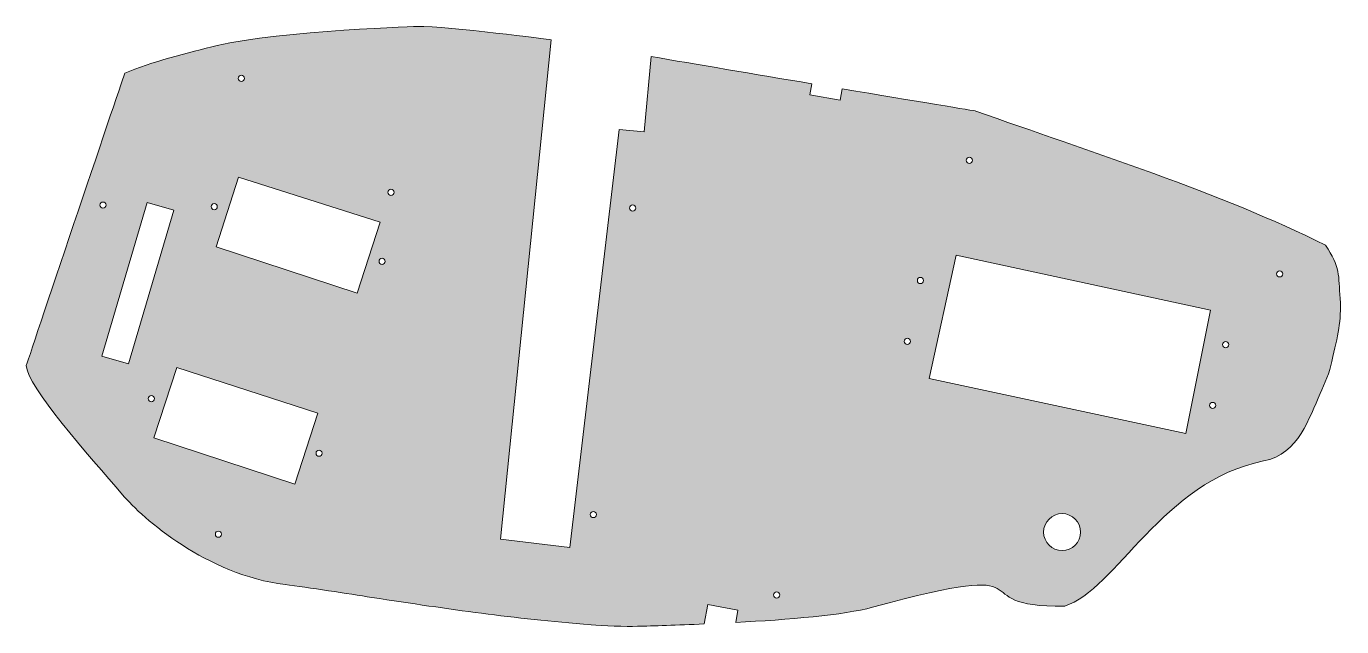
# Model space of a CAD drawing. Header units: millimetres. Extents: x 254 to 468, y -162 to -64.
import ezdxf

# ---------------------------------------------------------------- set-up
doc = ezdxf.new("R2010")
doc.units = ezdxf.units.MM
doc.header["$MEASUREMENT"] = 0
doc.layers.add('Raven', color=7, linetype='Continuous', lineweight=0)

msp = doc.modelspace()

# ---------------------------------------------------------------- hatches: boundary and pattern name
at = {"layer": 'Raven', "transparency": 33554687}
h = msp.add_hatch(color=6, dxfattribs=at)
edge = h.paths.add_edge_path()
edge.add_spline(control_points=[(458.04, -104.92), (457.76, -104.92), (457.54, -104.69), (457.54, -104.42), (457.54, -104.14), (457.76, -103.92), (458.04, -103.92), (458.31, -103.92), (458.54, -104.14), (458.54, -104.42), (458.54, -104.69), (458.31, -104.92), (458.04, -104.92)], knot_values=[0, 0, 0, 0, 1, 1, 1, 2, 2, 2, 3, 3, 3, 4, 4, 4, 4], degree=3, periodic=0)
edge = h.paths.add_edge_path()
edge.add_spline(control_points=[(449.26, -116.4), (448.99, -116.4), (448.76, -116.17), (448.76, -115.9), (448.76, -115.62), (448.99, -115.4), (449.26, -115.4), (449.54, -115.4), (449.76, -115.62), (449.76, -115.9), (449.76, -116.17), (449.54, -116.4), (449.26, -116.4)], knot_values=[0, 0, 0, 0, 1, 1, 1, 2, 2, 2, 3, 3, 3, 4, 4, 4, 4], degree=3, periodic=0)
edge = h.paths.add_edge_path()
edge.add_spline(control_points=[(447.15, -126.27), (446.87, -126.27), (446.65, -126.05), (446.65, -125.77), (446.65, -125.5), (446.87, -125.27), (447.15, -125.27), (447.42, -125.27), (447.65, -125.5), (447.65, -125.77), (447.65, -126.05), (447.42, -126.27), (447.15, -126.27)], knot_values=[0, 0, 0, 0, 1, 1, 1, 2, 2, 2, 3, 3, 3, 4, 4, 4, 4], degree=3, periodic=0)
edge = h.paths.add_edge_path()
edge.add_spline(control_points=[(401.1, -121.42), (401.1, -121.42), (405.49, -101.38), (405.49, -101.38), (405.49, -101.38), (446.82, -110.3), (446.82, -110.3), (446.82, -110.3), (442.77, -130.32), (442.77, -130.32), (442.77, -130.32), (401.1, -121.42), (401.1, -121.42)], knot_values=[0, 0, 0, 0, 1, 1, 1, 2, 2, 2, 3, 3, 3, 4, 4, 4, 4], degree=3, periodic=0)
edge = h.paths.add_edge_path()
edge.add_spline(control_points=[(422.7, -149.33), (421.04, -149.33), (419.7, -147.99), (419.7, -146.33), (419.7, -144.68), (421.04, -143.33), (422.7, -143.33), (424.36, -143.33), (425.7, -144.68), (425.7, -146.33), (425.7, -147.99), (424.36, -149.33), (422.7, -149.33)], knot_values=[0, 0, 0, 0, 1, 1, 1, 2, 2, 2, 3, 3, 3, 4, 4, 4, 4], degree=3, periodic=0)
edge = h.paths.add_edge_path()
edge.add_spline(control_points=[(399.7, -105.99), (399.42, -105.99), (399.2, -105.76), (399.2, -105.49), (399.2, -105.21), (399.42, -104.99), (399.7, -104.99), (399.97, -104.99), (400.2, -105.21), (400.2, -105.49), (400.2, -105.76), (399.97, -105.99), (399.7, -105.99)], knot_values=[0, 0, 0, 0, 1, 1, 1, 2, 2, 2, 3, 3, 3, 4, 4, 4, 4], degree=3, periodic=0)
edge = h.paths.add_edge_path()
edge.add_spline(control_points=[(397.58, -115.87), (397.3, -115.87), (397.08, -115.64), (397.08, -115.37), (397.08, -115.09), (397.3, -114.87), (397.58, -114.87), (397.86, -114.87), (398.08, -115.09), (398.08, -115.37), (398.08, -115.64), (397.86, -115.87), (397.58, -115.87)], knot_values=[0, 0, 0, 0, 1, 1, 1, 2, 2, 2, 3, 3, 3, 4, 4, 4, 4], degree=3, periodic=0)
edge = h.paths.add_edge_path()
edge.add_spline(control_points=[(407.63, -85.48), (407.9, -85.48), (408.13, -85.7), (408.13, -85.98), (408.13, -86.26), (407.9, -86.48), (407.63, -86.48), (407.35, -86.48), (407.13, -86.26), (407.13, -85.98), (407.13, -85.7), (407.35, -85.48), (407.63, -85.48)], knot_values=[0, 0, 0, 0, 1, 1, 1, 2, 2, 2, 3, 3, 3, 4, 4, 4, 4], degree=3, periodic=0)
edge = h.paths.add_edge_path()
edge.add_spline(control_points=[(376.36, -157.04), (376.09, -157.04), (375.86, -156.82), (375.86, -156.54), (375.86, -156.27), (376.09, -156.04), (376.36, -156.04), (376.64, -156.04), (376.86, -156.27), (376.86, -156.54), (376.86, -156.82), (376.64, -157.04), (376.36, -157.04)], knot_values=[0, 0, 0, 0, 1, 1, 1, 2, 2, 2, 3, 3, 3, 4, 4, 4, 4], degree=3, periodic=0)
edge = h.paths.add_edge_path()
edge.add_spline(control_points=[(352.97, -94.23), (352.69, -94.23), (352.47, -94.01), (352.47, -93.73), (352.47, -93.46), (352.69, -93.23), (352.97, -93.23), (353.24, -93.23), (353.47, -93.46), (353.47, -93.73), (353.47, -94.01), (353.24, -94.23), (352.97, -94.23)], knot_values=[0, 0, 0, 0, 1, 1, 1, 2, 2, 2, 3, 3, 3, 4, 4, 4, 4], degree=3, periodic=0)
edge = h.paths.add_edge_path()
edge.add_spline(control_points=[(346.57, -143.98), (346.3, -143.98), (346.07, -143.75), (346.07, -143.48), (346.07, -143.2), (346.3, -142.98), (346.57, -142.98), (346.85, -142.98), (347.07, -143.2), (347.07, -143.48), (347.07, -143.75), (346.85, -143.98), (346.57, -143.98)], knot_values=[0, 0, 0, 0, 1, 1, 1, 2, 2, 2, 3, 3, 3, 4, 4, 4, 4], degree=3, periodic=0)
edge = h.paths.add_edge_path()
edge.add_spline(control_points=[(313.72, -91.67), (313.44, -91.67), (313.22, -91.44), (313.22, -91.17), (313.22, -90.89), (313.44, -90.67), (313.72, -90.67), (313.99, -90.67), (314.22, -90.89), (314.22, -91.17), (314.22, -91.44), (313.99, -91.67), (313.72, -91.67)], knot_values=[0, 0, 0, 0, 1, 1, 1, 2, 2, 2, 3, 3, 3, 4, 4, 4, 4], degree=3, periodic=0)
edge = h.paths.add_edge_path()
edge.add_spline(control_points=[(312.28, -102.88), (312, -102.88), (311.78, -102.66), (311.78, -102.38), (311.78, -102.11), (312, -101.88), (312.28, -101.88), (312.55, -101.88), (312.78, -102.11), (312.78, -102.38), (312.78, -102.66), (312.55, -102.88), (312.28, -102.88)], knot_values=[0, 0, 0, 0, 1, 1, 1, 2, 2, 2, 3, 3, 3, 4, 4, 4, 4], degree=3, periodic=0)
edge = h.paths.add_edge_path()
edge.add_spline(control_points=[(308.23, -107.53), (308.23, -107.53), (285.34, -100.02), (285.34, -100.02), (285.34, -100.02), (288.96, -88.69), (288.96, -88.69), (288.96, -88.69), (311.95, -96), (311.95, -96), (311.95, -96), (308.23, -107.53), (308.23, -107.53)], knot_values=[0, 0, 0, 0, 1, 1, 1, 2, 2, 2, 3, 3, 3, 4, 4, 4, 4], degree=3, periodic=0)
edge = h.paths.add_edge_path()
edge.add_spline(control_points=[(302.05, -134.02), (301.77, -134.02), (301.55, -133.8), (301.55, -133.52), (301.55, -133.25), (301.77, -133.02), (302.05, -133.02), (302.32, -133.02), (302.55, -133.25), (302.55, -133.52), (302.55, -133.8), (302.32, -134.02), (302.05, -134.02)], knot_values=[0, 0, 0, 0, 1, 1, 1, 2, 2, 2, 3, 3, 3, 4, 4, 4, 4], degree=3, periodic=0)
edge = h.paths.add_edge_path()
edge.add_spline(control_points=[(275.23, -131.03), (275.23, -131.03), (278.95, -119.62), (278.95, -119.62), (278.95, -119.62), (301.83, -127.01), (301.83, -127.01), (301.83, -127.01), (298.11, -138.54), (298.11, -138.54), (298.11, -138.54), (275.23, -131.03), (275.23, -131.03)], knot_values=[0, 0, 0, 0, 1, 1, 1, 2, 2, 2, 3, 3, 3, 4, 4, 4, 4], degree=3, periodic=0)
edge = h.paths.add_edge_path()
edge.add_spline(control_points=[(285.7, -147.17), (285.42, -147.17), (285.2, -146.94), (285.2, -146.67), (285.2, -146.39), (285.42, -146.17), (285.7, -146.17), (285.98, -146.17), (286.2, -146.39), (286.2, -146.67), (286.2, -146.94), (285.98, -147.17), (285.7, -147.17)], knot_values=[0, 0, 0, 0, 1, 1, 1, 2, 2, 2, 3, 3, 3, 4, 4, 4, 4], degree=3, periodic=0)
edge = h.paths.add_edge_path()
edge.add_spline(control_points=[(274.81, -125.17), (274.53, -125.17), (274.31, -124.95), (274.31, -124.67), (274.31, -124.4), (274.53, -124.17), (274.81, -124.17), (275.08, -124.17), (275.31, -124.4), (275.31, -124.67), (275.31, -124.95), (275.08, -125.17), (274.81, -125.17)], knot_values=[0, 0, 0, 0, 1, 1, 1, 2, 2, 2, 3, 3, 3, 4, 4, 4, 4], degree=3, periodic=0)
edge = h.paths.add_edge_path()
edge.add_spline(control_points=[(271.11, -119.02), (271.11, -119.02), (266.79, -117.75), (266.79, -117.75), (266.79, -117.75), (274.12, -92.8), (274.12, -92.8), (274.12, -92.8), (278.44, -94.07), (278.44, -94.07), (278.44, -94.07), (271.11, -119.02), (271.11, -119.02)], knot_values=[0, 0, 0, 0, 1, 1, 1, 2, 2, 2, 3, 3, 3, 4, 4, 4, 4], degree=3, periodic=0)
edge = h.paths.add_edge_path()
edge.add_spline(control_points=[(266.45, -93.25), (266.45, -92.97), (266.68, -92.75), (266.95, -92.75), (267.23, -92.75), (267.45, -92.97), (267.45, -93.25), (267.45, -93.52), (267.23, -93.75), (266.95, -93.75), (266.68, -93.75), (266.45, -93.52), (266.45, -93.25)], knot_values=[0, 0, 0, 0, 1, 1, 1, 2, 2, 2, 3, 3, 3, 4, 4, 4, 4], degree=3, periodic=0)
edge = h.paths.add_edge_path()
edge.add_spline(control_points=[(285.01, -93), (285.28, -93), (285.51, -93.23), (285.51, -93.5), (285.51, -93.78), (285.28, -94), (285.01, -94), (284.73, -94), (284.51, -93.78), (284.51, -93.5), (284.51, -93.23), (284.73, -93), (285.01, -93)], knot_values=[0, 0, 0, 0, 1, 1, 1, 2, 2, 2, 3, 3, 3, 4, 4, 4, 4], degree=3, periodic=0)
edge = h.paths.add_edge_path()
edge.add_spline(control_points=[(289.41, -72.17), (289.69, -72.17), (289.91, -72.39), (289.91, -72.67), (289.91, -72.94), (289.69, -73.17), (289.41, -73.17), (289.13, -73.17), (288.91, -72.94), (288.91, -72.67), (288.91, -72.39), (289.13, -72.17), (289.41, -72.17)], knot_values=[0, 0, 0, 0, 1, 1, 1, 2, 2, 2, 3, 3, 3, 4, 4, 4, 4], degree=3, periodic=0)
edge = h.paths.add_edge_path()
edge.add_spline(control_points=[(467.85, -108.43), (467.58, -104.68), (467.88, -103.29), (465.47, -99.77), (448.71, -91.33), (426.9, -84.47), (408.7, -77.98), (408.7, -77.98), (398.87, -76.36), (386.99, -74.37), (386.99, -74.37), (386.65, -76.24), (386.65, -76.24), (386.65, -76.24), (381.73, -75.36), (381.73, -75.36), (381.73, -75.36), (382.05, -73.55), (382.05, -73.55), (372.83, -72), (363.04, -70.35), (355.98, -69.13), (355.98, -69.13), (354.81, -81.37), (354.81, -81.37), (354.81, -81.37), (350.79, -80.95), (350.79, -80.95), (350.79, -80.95), (342.76, -148.81), (342.76, -148.81), (342.76, -148.81), (331.53, -147.47), (331.53, -147.47), (331.53, -147.47), (339.71, -66.42), (339.71, -66.42), (339.38, -66.37), (323.36, -64.25), (317.93, -64.23), (319.31, -64.25), (295.69, -64.89), (285.49, -67.35), (280.9, -68.45), (274.66, -70.06), (270.48, -71.85), (270.48, -71.85), (255.62, -115.76), (254.5, -119.31), (254.58, -122.58), (264.71, -134.03), (270.14, -140.27), (273.37, -144.12), (283.84, -153.3), (296.55, -154.85), (300.16, -155.29), (306.92, -156.36), (310.6, -156.93), (323.82, -158.96), (333.04, -160.31), (346.22, -161.39), (348.08, -161.55), (351.89, -161.69), (353.74, -161.63), (356.24, -161.56), (360.15, -161.44), (364.58, -161.25), (364.58, -161.25), (365.15, -158.11), (365.15, -158.11), (365.15, -158.11), (370.07, -158.99), (370.07, -158.99), (370.07, -158.99), (369.71, -161), (369.71, -161), (378.17, -160.55), (387.29, -159.8), (391.93, -158.53), (421.99, -150.36), (405.46, -158.68), (423.15, -158.34), (431.35, -155.79), (439.1, -137.99), (455.43, -134.79), (461.16, -133.67), (462.83, -127.69), (464.61, -123.85), (465.37, -122.22), (466.13, -120.41), (466.51, -118.62), (467.47, -114.37), (468.1, -112.08), (467.85, -108.43)], knot_values=[0, 0, 0, 0, 1, 1, 1, 2, 2, 2, 3, 3, 3, 4, 4, 4, 5, 5, 5, 6, 6, 6, 7, 7, 7, 8, 8, 8, 9, 9, 9, 10, 10, 10, 11, 11, 11, 12, 12, 12, 13, 13, 13, 14, 14, 14, 15, 15, 15, 16, 16, 16, 17, 17, 17, 18, 18, 18, 19, 19, 19, 20, 20, 20, 21, 21, 21, 22, 22, 22, 23, 23, 23, 24, 24, 24, 25, 25, 25, 26, 26, 26, 27, 27, 27, 28, 28, 28, 29, 29, 29, 30, 30, 30, 31, 31, 31, 31], degree=3, periodic=0)

# ---------------------------------------------------------------- linework, layer by layer
at = {"layer": 'Raven'}
for points, knots in [([(467.85, -108.43), (467.58, -104.68), (467.88, -103.29), (465.47, -99.77), (448.71, -91.33), (426.9, -84.47), (408.7, -77.98), (408.7, -77.98), (398.87, -76.36), (386.99, -74.37), (386.99, -74.37), (386.65, -76.24), (386.65, -76.24), (386.65, -76.24), (381.73, -75.36), (381.73, -75.36), (381.73, -75.36), (382.05, -73.55), (382.05, -73.55), (372.83, -72), (363.04, -70.35), (355.98, -69.13), (355.98, -69.13), (354.81, -81.37), (354.81, -81.37), (354.81, -81.37), (350.79, -80.95), (350.79, -80.95), (350.79, -80.95), (342.76, -148.81), (342.76, -148.81), (342.76, -148.81), (331.53, -147.47), (331.53, -147.47), (331.53, -147.47), (339.71, -66.42), (339.71, -66.42), (339.38, -66.37), (323.36, -64.25), (317.93, -64.23), (319.31, -64.25), (295.69, -64.89), (285.49, -67.35), (280.9, -68.45), (274.66, -70.06), (270.48, -71.85), (270.48, -71.85), (255.62, -115.76), (254.5, -119.31), (254.58, -122.58), (264.71, -134.03), (270.14, -140.27), (273.37, -144.12), (283.84, -153.3), (296.55, -154.85), (300.16, -155.29), (306.92, -156.36), (310.6, -156.93), (323.82, -158.96), (333.04, -160.31), (346.22, -161.39), (348.08, -161.55), (351.89, -161.69), (353.74, -161.63), (356.24, -161.56), (360.15, -161.44), (364.58, -161.25), (364.58, -161.25), (365.15, -158.11), (365.15, -158.11), (365.15, -158.11), (370.07, -158.99), (370.07, -158.99), (370.07, -158.99), (369.71, -161), (369.71, -161), (378.17, -160.55), (387.29, -159.8), (391.93, -158.53), (421.99, -150.36), (405.46, -158.68), (423.15, -158.34), (431.35, -155.79), (439.1, -137.99), (455.43, -134.79), (461.16, -133.67), (462.83, -127.69), (464.61, -123.85), (465.37, -122.22), (466.13, -120.41), (466.51, -118.62), (467.47, -114.37), (468.1, -112.08), (467.85, -108.43)], [0, 0, 0, 0, 1, 1, 1, 2, 2, 2, 3, 3, 3, 4, 4, 4, 5, 5, 5, 6, 6, 6, 7, 7, 7, 8, 8, 8, 9, 9, 9, 10, 10, 10, 11, 11, 11, 12, 12, 12, 13, 13, 13, 14, 14, 14, 15, 15, 15, 16, 16, 16, 17, 17, 17, 18, 18, 18, 19, 19, 19, 20, 20, 20, 21, 21, 21, 22, 22, 22, 23, 23, 23, 24, 24, 24, 25, 25, 25, 26, 26, 26, 27, 27, 27, 28, 28, 28, 29, 29, 29, 30, 30, 30, 31, 31, 31, 31]), ([(289.41, -72.17), (289.69, -72.17), (289.91, -72.39), (289.91, -72.67), (289.91, -72.94), (289.69, -73.17), (289.41, -73.17), (289.13, -73.17), (288.91, -72.94), (288.91, -72.67), (288.91, -72.39), (289.13, -72.17), (289.41, -72.17)], [0, 0, 0, 0, 1, 1, 1, 2, 2, 2, 3, 3, 3, 4, 4, 4, 4]), ([(407.63, -85.48), (407.9, -85.48), (408.13, -85.7), (408.13, -85.98), (408.13, -86.26), (407.9, -86.48), (407.63, -86.48), (407.35, -86.48), (407.13, -86.26), (407.13, -85.98), (407.13, -85.7), (407.35, -85.48), (407.63, -85.48)], [0, 0, 0, 0, 1, 1, 1, 2, 2, 2, 3, 3, 3, 4, 4, 4, 4]), ([(308.23, -107.53), (308.23, -107.53), (285.34, -100.02), (285.34, -100.02), (285.34, -100.02), (288.96, -88.69), (288.96, -88.69), (288.96, -88.69), (311.95, -96), (311.95, -96), (311.95, -96), (308.23, -107.53), (308.23, -107.53)], [0, 0, 0, 0, 1, 1, 1, 2, 2, 2, 3, 3, 3, 4, 4, 4, 4]), ([(313.72, -91.67), (313.44, -91.67), (313.22, -91.44), (313.22, -91.17), (313.22, -90.89), (313.44, -90.67), (313.72, -90.67), (313.99, -90.67), (314.22, -90.89), (314.22, -91.17), (314.22, -91.44), (313.99, -91.67), (313.72, -91.67)], [0, 0, 0, 0, 1, 1, 1, 2, 2, 2, 3, 3, 3, 4, 4, 4, 4]), ([(266.45, -93.25), (266.45, -92.97), (266.68, -92.75), (266.95, -92.75), (267.23, -92.75), (267.45, -92.97), (267.45, -93.25), (267.45, -93.52), (267.23, -93.75), (266.95, -93.75), (266.68, -93.75), (266.45, -93.52), (266.45, -93.25)], [0, 0, 0, 0, 1, 1, 1, 2, 2, 2, 3, 3, 3, 4, 4, 4, 4]), ([(271.11, -119.02), (271.11, -119.02), (266.79, -117.75), (266.79, -117.75), (266.79, -117.75), (274.12, -92.8), (274.12, -92.8), (274.12, -92.8), (278.44, -94.07), (278.44, -94.07), (278.44, -94.07), (271.11, -119.02), (271.11, -119.02)], [0, 0, 0, 0, 1, 1, 1, 2, 2, 2, 3, 3, 3, 4, 4, 4, 4]), ([(285.01, -93), (285.28, -93), (285.51, -93.23), (285.51, -93.5), (285.51, -93.78), (285.28, -94), (285.01, -94), (284.73, -94), (284.51, -93.78), (284.51, -93.5), (284.51, -93.23), (284.73, -93), (285.01, -93)], [0, 0, 0, 0, 1, 1, 1, 2, 2, 2, 3, 3, 3, 4, 4, 4, 4]), ([(352.97, -94.23), (352.69, -94.23), (352.47, -94.01), (352.47, -93.73), (352.47, -93.46), (352.69, -93.23), (352.97, -93.23), (353.24, -93.23), (353.47, -93.46), (353.47, -93.73), (353.47, -94.01), (353.24, -94.23), (352.97, -94.23)], [0, 0, 0, 0, 1, 1, 1, 2, 2, 2, 3, 3, 3, 4, 4, 4, 4]), ([(312.28, -102.88), (312, -102.88), (311.78, -102.66), (311.78, -102.38), (311.78, -102.11), (312, -101.88), (312.28, -101.88), (312.55, -101.88), (312.78, -102.11), (312.78, -102.38), (312.78, -102.66), (312.55, -102.88), (312.28, -102.88)], [0, 0, 0, 0, 1, 1, 1, 2, 2, 2, 3, 3, 3, 4, 4, 4, 4]), ([(401.1, -121.42), (401.1, -121.42), (405.49, -101.38), (405.49, -101.38), (405.49, -101.38), (446.82, -110.3), (446.82, -110.3), (446.82, -110.3), (442.77, -130.32), (442.77, -130.32), (442.77, -130.32), (401.1, -121.42), (401.1, -121.42)], [0, 0, 0, 0, 1, 1, 1, 2, 2, 2, 3, 3, 3, 4, 4, 4, 4]), ([(458.04, -104.92), (457.76, -104.92), (457.54, -104.69), (457.54, -104.42), (457.54, -104.14), (457.76, -103.92), (458.04, -103.92), (458.31, -103.92), (458.54, -104.14), (458.54, -104.42), (458.54, -104.69), (458.31, -104.92), (458.04, -104.92)], [0, 0, 0, 0, 1, 1, 1, 2, 2, 2, 3, 3, 3, 4, 4, 4, 4]), ([(399.7, -105.99), (399.42, -105.99), (399.2, -105.76), (399.2, -105.49), (399.2, -105.21), (399.42, -104.99), (399.7, -104.99), (399.97, -104.99), (400.2, -105.21), (400.2, -105.49), (400.2, -105.76), (399.97, -105.99), (399.7, -105.99)], [0, 0, 0, 0, 1, 1, 1, 2, 2, 2, 3, 3, 3, 4, 4, 4, 4]), ([(397.58, -115.87), (397.3, -115.87), (397.08, -115.64), (397.08, -115.37), (397.08, -115.09), (397.3, -114.87), (397.58, -114.87), (397.86, -114.87), (398.08, -115.09), (398.08, -115.37), (398.08, -115.64), (397.86, -115.87), (397.58, -115.87)], [0, 0, 0, 0, 1, 1, 1, 2, 2, 2, 3, 3, 3, 4, 4, 4, 4]), ([(449.26, -116.4), (448.99, -116.4), (448.76, -116.17), (448.76, -115.9), (448.76, -115.62), (448.99, -115.4), (449.26, -115.4), (449.54, -115.4), (449.76, -115.62), (449.76, -115.9), (449.76, -116.17), (449.54, -116.4), (449.26, -116.4)], [0, 0, 0, 0, 1, 1, 1, 2, 2, 2, 3, 3, 3, 4, 4, 4, 4]), ([(275.23, -131.03), (275.23, -131.03), (278.95, -119.62), (278.95, -119.62), (278.95, -119.62), (301.83, -127.01), (301.83, -127.01), (301.83, -127.01), (298.11, -138.54), (298.11, -138.54), (298.11, -138.54), (275.23, -131.03), (275.23, -131.03)], [0, 0, 0, 0, 1, 1, 1, 2, 2, 2, 3, 3, 3, 4, 4, 4, 4]), ([(274.81, -125.17), (274.53, -125.17), (274.31, -124.95), (274.31, -124.67), (274.31, -124.4), (274.53, -124.17), (274.81, -124.17), (275.08, -124.17), (275.31, -124.4), (275.31, -124.67), (275.31, -124.95), (275.08, -125.17), (274.81, -125.17)], [0, 0, 0, 0, 1, 1, 1, 2, 2, 2, 3, 3, 3, 4, 4, 4, 4]), ([(447.15, -126.27), (446.87, -126.27), (446.65, -126.05), (446.65, -125.77), (446.65, -125.5), (446.87, -125.27), (447.15, -125.27), (447.42, -125.27), (447.65, -125.5), (447.65, -125.77), (447.65, -126.05), (447.42, -126.27), (447.15, -126.27)], [0, 0, 0, 0, 1, 1, 1, 2, 2, 2, 3, 3, 3, 4, 4, 4, 4]), ([(302.05, -134.02), (301.77, -134.02), (301.55, -133.8), (301.55, -133.52), (301.55, -133.25), (301.77, -133.02), (302.05, -133.02), (302.32, -133.02), (302.55, -133.25), (302.55, -133.52), (302.55, -133.8), (302.32, -134.02), (302.05, -134.02)], [0, 0, 0, 0, 1, 1, 1, 2, 2, 2, 3, 3, 3, 4, 4, 4, 4]), ([(346.57, -143.98), (346.3, -143.98), (346.07, -143.75), (346.07, -143.48), (346.07, -143.2), (346.3, -142.98), (346.57, -142.98), (346.85, -142.98), (347.07, -143.2), (347.07, -143.48), (347.07, -143.75), (346.85, -143.98), (346.57, -143.98)], [0, 0, 0, 0, 1, 1, 1, 2, 2, 2, 3, 3, 3, 4, 4, 4, 4]), ([(422.7, -149.33), (421.04, -149.33), (419.7, -147.99), (419.7, -146.33), (419.7, -144.68), (421.04, -143.33), (422.7, -143.33), (424.36, -143.33), (425.7, -144.68), (425.7, -146.33), (425.7, -147.99), (424.36, -149.33), (422.7, -149.33)], [0, 0, 0, 0, 1, 1, 1, 2, 2, 2, 3, 3, 3, 4, 4, 4, 4]), ([(285.7, -147.17), (285.42, -147.17), (285.2, -146.94), (285.2, -146.67), (285.2, -146.39), (285.42, -146.17), (285.7, -146.17), (285.98, -146.17), (286.2, -146.39), (286.2, -146.67), (286.2, -146.94), (285.98, -147.17), (285.7, -147.17)], [0, 0, 0, 0, 1, 1, 1, 2, 2, 2, 3, 3, 3, 4, 4, 4, 4]), ([(376.36, -157.04), (376.09, -157.04), (375.86, -156.82), (375.86, -156.54), (375.86, -156.27), (376.09, -156.04), (376.36, -156.04), (376.64, -156.04), (376.86, -156.27), (376.86, -156.54), (376.86, -156.82), (376.64, -157.04), (376.36, -157.04)], [0, 0, 0, 0, 1, 1, 1, 2, 2, 2, 3, 3, 3, 4, 4, 4, 4])]:
    msp.add_open_spline(points, degree=3, knots=knots, dxfattribs=at)

doc.saveas('drawing.dxf')
